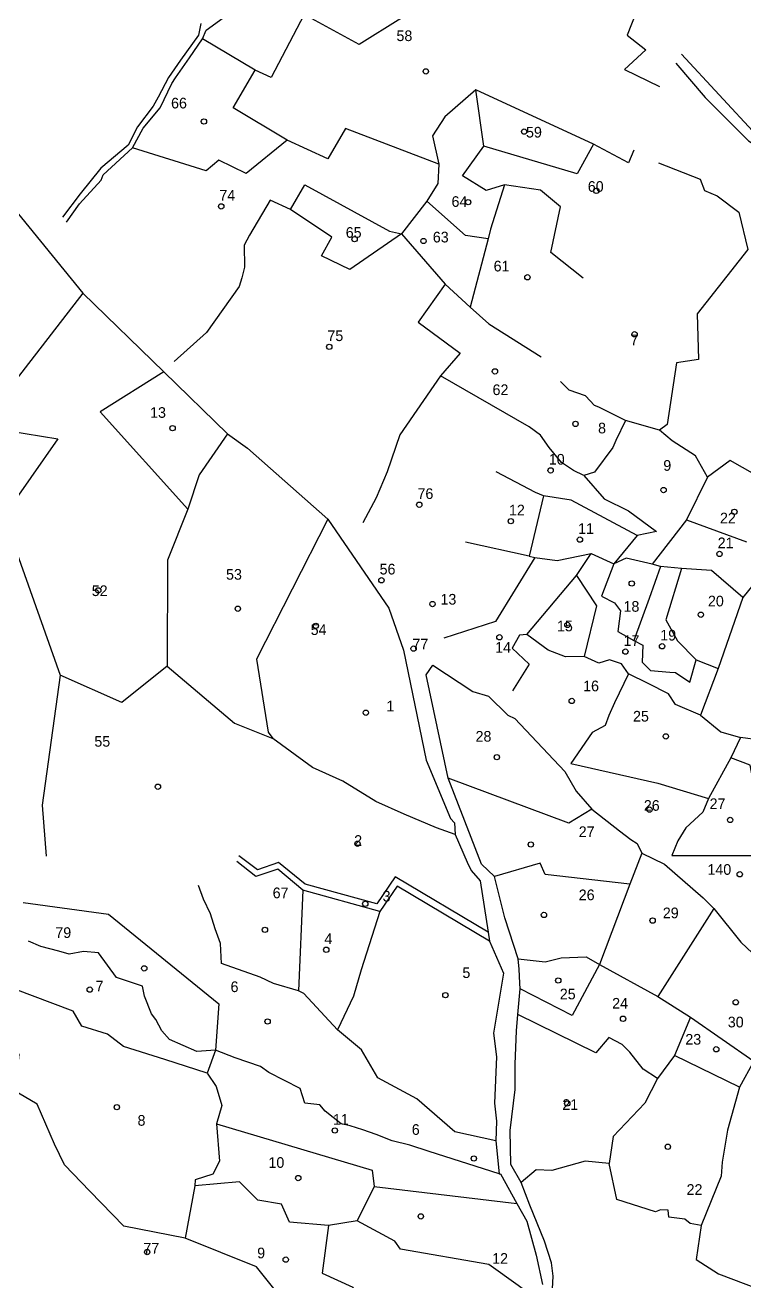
# Model space of a CAD drawing. Extents: x 176571 to 180224, y 250857 to 253450.
# Drawn here: x 177339.7 to 177609.6, y 252527.8 to 252999.3 of the extents above; entities that cross this region are included whole.
import ezdxf
from ezdxf.enums import TextEntityAlignment as Align

# ---------------------------------------------------------------- set-up
doc = ezdxf.new("R2010")
doc.units = 0
for name, color, linetype in [('1602', 240, 'Continuous'), ('1603', 240, 'Continuous'), ('A_POINTS', 252, 'Continuous')]:
    doc.layers.add(name, color=color, linetype=linetype)
doc.styles.add('HEBTXT', font='hebtxt.shx')

# ---------------------------------------------------------------- blocks, each defined once
blk = doc.blocks.new('1603')
at = {"layer": 'A_POINTS'}
blk.add_circle((0, 0), 0.25, dxfattribs=at)
at = {"style": 'HEBTXT'}
blk.add_attdef('PARCEL_NUM', text='', height=2, dxfattribs=at).set_placement((0, 1), align=Align.CENTER)
at = {"style": 'HEBTXT', "flags": 1}
blk.add_attdef('LOT_NUM', text='', height=2, dxfattribs=at).set_placement((0, -2.5), align=Align.CENTER)

msp = doc.modelspace()

# ---------------------------------------------------------------- linework, layer by layer
at = {"layer": '1602'}
for points in [[(177597.43, 253065.29), (177570.11, 253031.45), (177555.98, 253013.2), (177570.59, 253008.62), (177565.48, 252995.56), (177572.42, 252990.12), (177564.49, 252982.72), (177577.53, 252976.36)], [(177355.16, 252925.36), (177360.08, 252932.31), (177368.19, 252941.14), (177368.97, 252943.2), (177379.87, 252953.25), (177383.99, 252960.65), (177390.28, 252968.35), (177394.68, 252977.39), (177396.04, 252979.62), (177401.27, 252987.11), (177406.2, 252994.16), (177407.54, 252997.51), (177420.81, 253007.04)], [(177464.61, 253009.37), (177480.53, 253001.78), (177464.91, 252992.05), (177444.33, 253003.27), (177431.93, 252979.7), (177425.99, 252982.46), (177406.2, 252994.16)], [(177405.6, 252999.94), (177404.7, 252995.62), (177397.99, 252986.19), (177393.37, 252979.73), (177389.51, 252972.26), (177387.72, 252968.9), (177381.81, 252961.19), (177378.33, 252954.36), (177367.99, 252945.63), (177360.29, 252936.02), (177353.71, 252927.29)], [(177585.86, 252988.48), (177614.12, 252957.88), (177639.09, 252942.67), (177654.84, 252930.33), (177660.16, 252926.44), (177685.06, 252913.02), (177711.21, 252899.52), (177721.54, 252893.47), (177729.25, 252880.21), (177731.39, 252874.79), (177732.94, 252871.43), (177753.43, 252856.08), (177765.98, 252840.12), (177790.26, 252819.93), (177800, 252805.37)], [(177494.83, 252947.2), (177459.8, 252960.61), (177453.2, 252949.11), (177437.89, 252956.23), (177417.67, 252968.36), (177425.99, 252982.46)], [(177583.72, 252985.03), (177594.72, 252972.17), (177610.91, 252955.88), (177636.31, 252940.09), (177656.91, 252923.33), (177694.41, 252903.24), (177718.7, 252890.28), (177729.46, 252869.29), (177751.05, 252852.56), (177762.57, 252837.17), (177785.73, 252817.72), (177800, 252796.56)], [(177568.01, 252952.38), (177565.91, 252947.73), (177552.8, 252954.7), (177508.73, 252975.06), (177497.1, 252964.95), (177492.42, 252957.83), (177494.83, 252947.2), (177494.41, 252939.93), (177490.32, 252933.33), (177480.83, 252921.09), (177461.39, 252907.61), (177450.78, 252912.72), (177454.66, 252919.72), (177439.17, 252930.22), (177431.52, 252933.69), (177423.84, 252920.58), (177421.75, 252916.82), (177421.99, 252908.51), (177420.97, 252904.51), (177419.92, 252901.28), (177407.68, 252884.07), (177395.59, 252873.17)], [(177548.9, 252904.44), (177536.88, 252913.97), (177540.43, 252931.13), (177532.96, 252937.42), (177519.39, 252939.44), (177512.62, 252937.27), (177503.65, 252942.8), (177511.7, 252953.98), (177508.73, 252975.06)], [(177437.89, 252956.23), (177422.57, 252943.73), (177412.33, 252948.7), (177407.62, 252944.63), (177379.87, 252953.25)], [(177552.8, 252954.7), (177546.72, 252943.5), (177511.7, 252953.98)], [(177317.86, 252951.98), (177361.33, 252898.76), (177391.65, 252869.29), (177415.59, 252845.97), (177423.03, 252840.64), (177453.14, 252813.93), (177476.03, 252780.63)], [(177577.27, 252947.71), (177592.8, 252941.53), (177594.51, 252937.34), (177599.18, 252935.35), (177607.4, 252929.1), (177610.77, 252915.19), (177591.67, 252891.01), (177592.26, 252873.85), (177583.99, 252872.65), (177580.44, 252849.45), (177577.6, 252847.31)], [(177439.17, 252930.22), (177444.54, 252939.42), (177476.29, 252922.04), (177480.83, 252921.09), (177497.19, 252902.19), (177506.63, 252893.5), (177513.61, 252887.29), (177533.15, 252874.88)], [(177519.39, 252939.44), (177514.2, 252922.8), (177513.33, 252919.21), (177506.63, 252893.5)], [(177513.33, 252919.21), (177504.85, 252920.42), (177490.32, 252933.33)], [(177497.19, 252902.19), (177487.04, 252887.88), (177502.83, 252876.26), (177495.42, 252867.79), (177480.22, 252845.61), (177475.4, 252831.72), (177471.35, 252821.97), (177466.31, 252812.61)], [(177361.33, 252898.76), (177327.66, 252855.41), (177333.58, 252847.12), (177351.93, 252844.06), (177331.67, 252815.12), (177352.86, 252755.48), (177346.07, 252706.67), (177347.53, 252687.52), (177347.53, 252687.52)], [(177391.65, 252869.29), (177367.74, 252854.23), (177400.74, 252817.77)], [(177528.66, 252848.67), (177495.42, 252867.79)], [(177655.39, 252807.35), (177639.31, 252816.43), (177622.54, 252825.52), (177604.12, 252835.94), (177595.53, 252829.75), (177591.12, 252837.78), (177582.3, 252843.31), (177577.6, 252847.31), (177564.85, 252850.93), (177554.82, 252856.02), (177553.15, 252856.59), (177549.77, 252860.19), (177543.74, 252862.39), (177540.41, 252865.58)], [(177564.85, 252850.93), (177561.18, 252843.54), (177560.11, 252840.84), (177553.2, 252831.65), (177549.22, 252830.38), (177545.31, 252832.28), (177540.83, 252835.29), (177536.24, 252840.84), (177532.99, 252845.46), (177528.66, 252848.67)], [(177415.59, 252845.97), (177404.93, 252830.55), (177400.74, 252817.77), (177393.01, 252798.52), (177392.91, 252758.83), (177418.19, 252737.47), (177432.61, 252731.61)], [(177549.22, 252830.38), (177556.88, 252821.64), (177565.94, 252817.06), (177576.4, 252809.38), (177569.21, 252807.86), (177544.41, 252821.12), (177534.04, 252822.72), (177531.12, 252823.93), (177516.31, 252831.75)], [(177595.53, 252829.75), (177587.67, 252813.75), (177610.25, 252805.4)], [(177534.04, 252822.72), (177528.76, 252800.12), (177504.88, 252805.29)], [(177453.14, 252813.93), (177426.41, 252761.46), (177430.79, 252734.09), (177432.61, 252731.61)], [(177587.67, 252813.75), (177574.86, 252797.02)], [(177639.31, 252816.43), (177629.73, 252789.66), (177620.21, 252791.94), (177617.92, 252795.86), (177608.84, 252784.61), (177599.56, 252757.97), (177592.95, 252740.44), (177600.53, 252734.22), (177607.93, 252732.1)], [(177569.21, 252807.86), (177560.41, 252797.23)], [(177530.78, 252799.55), (177516.09, 252775.63), (177496.73, 252769.33)], [(177528.76, 252800.12), (177530.78, 252799.55), (177539.25, 252798.45), (177551.98, 252801.03)], [(177546.41, 252792.88), (177551.98, 252801.03), (177560.41, 252797.23), (177555.82, 252785.04), (177560.76, 252782.56), (177562.92, 252779.57), (177561.9, 252771.81), (177567.99, 252768.46), (177571.36, 252766.64), (177571.09, 252760.26), (177574.27, 252757.2), (177581.52, 252756.55), (177583.59, 252756.48), (177588.99, 252752.78), (177591.37, 252761.22), (177599.56, 252757.97)], [(177577.95, 252796.19), (177574.86, 252797.02), (177565.08, 252799.31), (177560.41, 252797.23)], [(177585.81, 252795.49), (177577.95, 252796.19), (177573.65, 252784.21), (177567.99, 252768.46)], [(177608.84, 252784.61), (177597.06, 252794.75), (177585.81, 252795.49), (177579.9, 252776.19), (177584.32, 252768.29), (177591.37, 252761.22)], [(177527.78, 252770.71), (177546.41, 252792.88), (177553.92, 252781.41), (177549.27, 252762.48)], [(177476.03, 252780.63), (177481.51, 252764.78), (177490.04, 252723.6), (177499.21, 252701.64), (177500.68, 252699.97), (177500.94, 252695.7), (177505.48, 252685.25), (177506.93, 252682.14), (177510.3, 252678.25), (177513.29, 252659.04), (177513.83, 252655.59), (177519.08, 252643.58), (177515.3, 252621.07), (177516.42, 252612.19), (177515.75, 252594.79), (177516.47, 252588.09), (177516.15, 252580.72), (177517.41, 252568.34), (177518.01, 252568.29), (177524.02, 252557.22), (177527.8, 252550.58), (177531.27, 252537.75), (177533.75, 252526.79)], [(177565.9, 252755.94), (177563.29, 252759.71), (177558.89, 252761.16), (177554.85, 252759.92), (177549.27, 252762.48), (177542.34, 252762.36), (177535.88, 252764.85), (177527.78, 252770.71), (177525.13, 252770.48), (177522.31, 252765.58), (177528.66, 252759.62), (177522.4, 252749.5)], [(177392.91, 252758.83), (177375.92, 252745.16), (177352.86, 252755.48)], [(177490.11, 252755.56), (177492.56, 252759.23), (177507.59, 252749.29), (177513.51, 252747.57), (177520.74, 252740.39), (177523.31, 252739.23), (177542.03, 252719.27), (177546.32, 252711.91), (177552.23, 252705.17), (177562.54, 252696.97), (177566.89, 252693.75), (177569.16, 252692.33), (177570.97, 252688.62), (177579.45, 252684.46), (177593.94, 252671.93), (177597.9, 252667.82), (177608.03, 252655.28), (177616.75, 252647.14)], [(177592.95, 252740.44), (177583.57, 252744.37), (177580.97, 252748.49), (177573.31, 252752.27), (177565.9, 252755.94), (177560.72, 252745.1), (177558.63, 252740.31), (177557.23, 252736.54), (177552.38, 252733.89), (177544.27, 252722.25)], [(177536.46, 252506.01), (177537.71, 252529.97), (177537.09, 252534.98), (177534.48, 252543.08), (177528.9, 252556.62), (177525.66, 252565.08), (177521.86, 252571.85), (177521.54, 252584.58), (177523.48, 252599.97), (177523.49, 252609.42), (177523.9, 252621.99), (177524.43, 252628.11), (177525.31, 252637.75), (177525.19, 252639.82), (177524.96, 252645.17), (177524.52, 252648.97), (177519.55, 252664.43), (177515.67, 252679.92), (177510.86, 252684.5), (177498.37, 252716.8), (177490.11, 252755.56)], [(177500.94, 252695.7), (177493.96, 252698.09), (177481.82, 252703.33), (177471.16, 252707.97), (177458.82, 252715.63), (177447.48, 252720.81), (177432.61, 252731.61)], [(177622.74, 252730.1), (177607.93, 252732.1), (177604.28, 252724.37), (177595.94, 252709.21), (177593.8, 252704.04), (177587.44, 252698.14), (177584.42, 252693.24), (177582.27, 252687.74), (177619.93, 252687.77), (177618.51, 252698.72), (177613.82, 252709.85), (177611.57, 252721.72), (177604.28, 252724.37)], [(177544.27, 252722.25), (177576.99, 252714.95), (177595.94, 252709.21)], [(177552.23, 252705.17), (177543.55, 252699.92), (177498.37, 252716.8)], [(177513.83, 252655.59), (177479.22, 252676.28), (177472.69, 252666.8), (177443.87, 252674.75), (177434.47, 252682.69), (177426.15, 252679.88), (177419.03, 252685.49)], [(177513.29, 252659.04), (177478.48, 252679.74), (177471.54, 252669.61), (177444.71, 252677.01), (177434.74, 252685.13), (177426.75, 252682.37), (177419.81, 252687.66)], [(177570.97, 252688.62), (177566.43, 252676.97), (177555.13, 252646.85), (177544.85, 252627.73), (177525.31, 252637.75)], [(177566.43, 252676.97), (177534.76, 252680.69), (177532.87, 252684.95), (177515.67, 252679.92)], [(177516.15, 252580.72), (177500.87, 252584.12), (177486.62, 252596.42), (177471.94, 252604.4), (177465.84, 252614.87), (177456.84, 252622.36), (177444.14, 252635.94), (177442.14, 252637.02), (177432.81, 252639.68), (177427.77, 252642.14), (177413.27, 252647.29), (177412.99, 252654.81), (177410.98, 252660.22), (177409.24, 252665.9), (177406.53, 252671.4), (177404.63, 252676.49)], [(177443.87, 252674.75), (177442.14, 252637.02)], [(177338.9, 252670.12), (177370.96, 252665.73), (177412.36, 252632.15), (177411.11, 252614.67), (177407.98, 252606.09), (177392.02, 252611.26), (177376.59, 252616.06), (177370.57, 252620.68), (177360.94, 252623.76), (177357.63, 252629.34), (177328.03, 252640.45)], [(177472.69, 252666.8), (177465.71, 252644.9), (177462.82, 252635.01), (177456.84, 252622.36)], [(177597.9, 252667.82), (177576.96, 252634.91)], [(177517.41, 252568.34), (177491.25, 252576.74), (177483.95, 252579.05), (177477.35, 252580.69), (177471.29, 252583.06), (177466.29, 252584.87), (177461.6, 252586.33), (177458.16, 252587.11), (177452.21, 252591.79), (177450.16, 252594.21), (177444.58, 252594.78), (177442.77, 252600.31), (177431.04, 252606.29), (177427.97, 252608.65), (177418.4, 252611.89), (177411.11, 252614.67), (177404.06, 252614.17), (177393.84, 252618.67), (177390.9, 252621.92), (177388.72, 252626.19), (177387.11, 252628.31), (177384.41, 252634.98), (177383.62, 252638.79), (177373.89, 252642.01), (177367.18, 252651.2), (177361.56, 252651.7), (177356.21, 252650.76), (177352.33, 252651.81), (177345.51, 252653.56), (177340.98, 252655.65)], [(177524.52, 252648.97), (177534.64, 252647.91), (177540.74, 252649.42), (177550.07, 252649.69), (177555.13, 252646.85), (177576.96, 252634.91), (177589.19, 252627.16), (177613.02, 252610.57), (177626.94, 252600.93), (177629.87, 252606.36), (177629.87, 252606.36)], [(177446.01, 252508.94), (177426.39, 252533.37), (177399.74, 252544.16), (177376.69, 252548.64), (177363.97, 252561.87), (177354.41, 252571.73), (177350.67, 252579.42), (177344.12, 252594.42), (177337.11, 252598.63), (177336.53, 252604.05), (177337.39, 252613.28), (177335.5, 252613.85), (177327.71, 252628.67), (177325.67, 252637.41)], [(177576.87, 252604.07), (177571.52, 252607.65), (177566.49, 252614.01), (177563.53, 252616.84), (177558.53, 252619.52), (177553.68, 252613.73), (177524.43, 252628.11)], [(177589.19, 252627.16), (177583.18, 252612.67), (177576.87, 252604.07), (177572.06, 252594.88), (177560.26, 252582.29), (177558.76, 252572.2), (177549.66, 252573.13), (177537.22, 252569.63), (177531.37, 252569.83), (177525.66, 252565.08)], [(177607.56, 252600.86), (177583.18, 252612.67)], [(177613.02, 252610.57), (177607.56, 252600.86), (177603.05, 252584.7), (177601.03, 252572.65), (177600.66, 252567.45), (177593.24, 252548.97), (177591.39, 252536.22), (177599.67, 252530.8), (177619.26, 252523.41), (177623.87, 252524.03), (177628.93, 252521.44), (177637.71, 252514.83), (177643.1, 252517.1), (177651.32, 252528.4), (177655.71, 252533.85), (177659.63, 252532.96), (177664.36, 252541.74), (177672.48, 252548.53), (177707.41, 252542.74)], [(177407.98, 252606.09), (177411.25, 252601.12), (177413.42, 252593.93), (177411.39, 252587.03), (177412.5, 252573.03), (177410.04, 252568.18), (177403.43, 252566.05), (177403.26, 252563.86), (177399.74, 252544.16)], [(177411.39, 252587.03), (177469.87, 252569.68), (177470.52, 252563.56), (177524.02, 252557.22)], [(177593.24, 252548.97), (177589.09, 252549.68), (177587.12, 252551.33), (177581.03, 252552.01), (177580.8, 252554.63), (177577.98, 252554.81), (177576.1, 252554.02), (177561.59, 252558.63), (177558.76, 252572.2)], [(177531.27, 252521.47), (177524.6, 252526.39), (177513.52, 252534.36), (177480.39, 252540.05), (177478.3, 252543.05), (177464.21, 252550.63), (177453.45, 252548.92), (177438.85, 252550.19), (177435.78, 252556.91), (177426.92, 252558.41), (177420.09, 252565.31), (177403.26, 252563.86)], [(177470.52, 252563.56), (177464.21, 252550.63)], [(177453.45, 252548.92), (177451.05, 252531.1), (177462.54, 252525.76), (177465.13, 252518.65), (177471.84, 252513.91), (177476.59, 252505.93), (177484.26, 252500.34), (177481.54, 252490.8), (177497.9, 252492.84), (177498.5, 252489.96), (177515.44, 252490.89), (177517.49, 252495.12), (177530.45, 252499.75)]]:
    msp.add_lwpolyline(points, dxfattribs=at)

# ---------------------------------------------------------------- block references
at = {"layer": '1603'}
ref = msp.add_blockref('1603', (177489.94, 252981.98), dxfattribs=dict(at, xscale=4, yscale=4, zscale=4))
ref.add_attrib('PARCEL_NUM', '58', (177478.94, 252993.35), dxfattribs={"layer": '0', "height": 4, "style": 'HEBTXT'})
ref = msp.add_blockref('1603', (177406.74, 252963.18), dxfattribs=dict(at, xscale=4, yscale=4, zscale=4))
ref.add_attrib('PARCEL_NUM', '66', (177394.39, 252968.08), dxfattribs={"layer": '0', "height": 4, "style": 'HEBTXT'})
ref = msp.add_blockref('1603', (177526.84, 252959.4), dxfattribs=dict(at, xscale=4, yscale=4, zscale=4))
ref.add_attrib('PARCEL_NUM', '59', (177527.52, 252957.16), dxfattribs={"layer": '0', "height": 4, "style": 'HEBTXT'})
ref = msp.add_blockref('1603', (177553.88, 252937.16), dxfattribs=dict(at, xscale=4, yscale=4, zscale=4))
ref.add_attrib('PARCEL_NUM', '60', (177550.68, 252936.81), dxfattribs={"layer": '0', "height": 4, "style": 'HEBTXT'})
ref = msp.add_blockref('1603', (177413.2, 252931.33), dxfattribs=dict(at, xscale=4, yscale=4, zscale=4))
ref.add_attrib('PARCEL_NUM', '74', (177412.5, 252933.48), dxfattribs={"layer": '0', "height": 4, "style": 'HEBTXT'})
ref = msp.add_blockref('1603', (177505.81, 252932.92), dxfattribs=dict(at, xscale=4, yscale=4, zscale=4))
ref.add_attrib('PARCEL_NUM', '64', (177499.58, 252931.14), dxfattribs={"layer": '0', "height": 4, "style": 'HEBTXT'})
ref = msp.add_blockref('1603', (177463.22, 252919.02), dxfattribs=dict(at, xscale=4, yscale=4, zscale=4))
ref.add_attrib('PARCEL_NUM', '65', (177459.9, 252919.55), dxfattribs={"layer": '0', "height": 4, "style": 'HEBTXT'})
ref = msp.add_blockref('1603', (177489.08, 252918.34), dxfattribs=dict(at, xscale=4, yscale=4, zscale=4))
ref.add_attrib('PARCEL_NUM', '63', (177492.56, 252917.8), dxfattribs={"layer": '0', "height": 4, "style": 'HEBTXT'})
ref = msp.add_blockref('1603', (177528.05, 252904.73), dxfattribs=dict(at, xscale=4, yscale=4, zscale=4))
ref.add_attrib('PARCEL_NUM', '61', (177515.38, 252906.92), dxfattribs={"layer": '0', "height": 4, "style": 'HEBTXT'})
ref = msp.add_blockref('1603', (177453.71, 252878.64), dxfattribs=dict(at, xscale=4, yscale=4, zscale=4))
ref.add_attrib('PARCEL_NUM', '75', (177453.02, 252880.79), dxfattribs={"layer": '0', "height": 4, "style": 'HEBTXT'})
ref = msp.add_blockref('1603', (177568.25, 252883.36), dxfattribs=dict(at, xscale=4, yscale=4, zscale=4))
ref.add_attrib('PARCEL_NUM', '7', (177566.66, 252879.2), dxfattribs={"layer": '0', "height": 4, "style": 'HEBTXT'})
ref = msp.add_blockref('1603', (177515.88, 252869.42), dxfattribs=dict(at, xscale=4, yscale=4, zscale=4))
ref.add_attrib('PARCEL_NUM', '62', (177514.97, 252860.53), dxfattribs={"layer": '0', "height": 4, "style": 'HEBTXT'})
ref = msp.add_blockref('1603', (177394.95, 252848.1), dxfattribs=dict(at, xscale=4, yscale=4, zscale=4))
ref.add_attrib('PARCEL_NUM', '13', (177386.53, 252851.99), dxfattribs={"layer": '0', "height": 4, "style": 'HEBTXT'})
ref = msp.add_blockref('1603', (177546.09, 252849.72), dxfattribs=dict(at, xscale=4, yscale=4, zscale=4))
ref.add_attrib('PARCEL_NUM', '8', (177554.55, 252846.15), dxfattribs={"layer": '0', "height": 4, "style": 'HEBTXT'})
ref = msp.add_blockref('1603', (177536.76, 252832.27), dxfattribs=dict(at, xscale=4, yscale=4, zscale=4))
ref.add_attrib('PARCEL_NUM', '10', (177536.07, 252834.43), dxfattribs={"layer": '0', "height": 4, "style": 'HEBTXT'})
ref = msp.add_blockref('1603', (177579.13, 252824.9), dxfattribs=dict(at, xscale=4, yscale=4, zscale=4))
ref.add_attrib('PARCEL_NUM', '9', (177579.01, 252832.13), dxfattribs={"layer": '0', "height": 4, "style": 'HEBTXT'})
ref = msp.add_blockref('1603', (177487.5, 252819.39), dxfattribs=dict(at, xscale=4, yscale=4, zscale=4))
ref.add_attrib('PARCEL_NUM', '76', (177486.81, 252821.54), dxfattribs={"layer": '0', "height": 4, "style": 'HEBTXT'})
ref = msp.add_blockref('1603', (177521.81, 252813.22), dxfattribs=dict(at, xscale=4, yscale=4, zscale=4))
ref.add_attrib('PARCEL_NUM', '12', (177521.12, 252815.38), dxfattribs={"layer": '0', "height": 4, "style": 'HEBTXT'})
ref = msp.add_blockref('1603', (177605.66, 252816.71), dxfattribs=dict(at, xscale=4, yscale=4, zscale=4))
ref.add_attrib('PARCEL_NUM', '22', (177600.27, 252812.4), dxfattribs={"layer": '0', "height": 4, "style": 'HEBTXT'})
ref = msp.add_blockref('1603', (177547.74, 252806.29), dxfattribs=dict(at, xscale=4, yscale=4, zscale=4))
ref.add_attrib('PARCEL_NUM', '11', (177547.05, 252808.45), dxfattribs={"layer": '0', "height": 4, "style": 'HEBTXT'})
ref = msp.add_blockref('1603', (177600.09, 252800.92), dxfattribs=dict(at, xscale=4, yscale=4, zscale=4))
ref.add_attrib('PARCEL_NUM', '21', (177599.4, 252803.08), dxfattribs={"layer": '0', "height": 4, "style": 'HEBTXT'})
ref = msp.add_blockref('1603', (177419.43, 252780.36), dxfattribs=dict(at, xscale=4, yscale=4, zscale=4))
ref.add_attrib('PARCEL_NUM', '53', (177415.01, 252791.25), dxfattribs={"layer": '0', "height": 4, "style": 'HEBTXT'})
ref = msp.add_blockref('1603', (177473.3, 252791.05), dxfattribs=dict(at, xscale=4, yscale=4, zscale=4))
ref.add_attrib('PARCEL_NUM', '56', (177472.61, 252793.21), dxfattribs={"layer": '0', "height": 4, "style": 'HEBTXT'})
ref = msp.add_blockref('1603', (177367.07, 252787.22), dxfattribs=dict(at, xscale=4, yscale=4, zscale=4))
ref.add_attrib('PARCEL_NUM', '52', (177364.65, 252785.11), dxfattribs={"layer": '0', "height": 4, "style": 'HEBTXT'})
ref = msp.add_blockref('1603', (177567.19, 252789.83), dxfattribs=dict(at, xscale=4, yscale=4, zscale=4))
ref.add_attrib('PARCEL_NUM', '18', (177564.1, 252779.23), dxfattribs={"layer": '0', "height": 4, "style": 'HEBTXT'})
ref = msp.add_blockref('1603', (177492.43, 252782.13), dxfattribs=dict(at, xscale=4, yscale=4, zscale=4))
ref.add_attrib('PARCEL_NUM', '13', (177495.44, 252781.91), dxfattribs={"layer": '0', "height": 4, "style": 'HEBTXT'})
ref = msp.add_blockref('1603', (177593.09, 252778.12), dxfattribs=dict(at, xscale=4, yscale=4, zscale=4))
ref.add_attrib('PARCEL_NUM', '20', (177595.75, 252781.24), dxfattribs={"layer": '0', "height": 4, "style": 'HEBTXT'})
ref = msp.add_blockref('1603', (177448.68, 252773.94), dxfattribs=dict(at, xscale=4, yscale=4, zscale=4))
ref.add_attrib('PARCEL_NUM', '54', (177446.75, 252770.51), dxfattribs={"layer": '0', "height": 4, "style": 'HEBTXT'})
ref = msp.add_blockref('1603', (177543.05, 252774.26), dxfattribs=dict(at, xscale=4, yscale=4, zscale=4))
ref.add_attrib('PARCEL_NUM', '15', (177539.13, 252771.88), dxfattribs={"layer": '0', "height": 4, "style": 'HEBTXT'})
ref = msp.add_blockref('1603', (177517.55, 252769.67), dxfattribs=dict(at, xscale=4, yscale=4, zscale=4))
ref.add_attrib('PARCEL_NUM', '14', (177515.95, 252763.86), dxfattribs={"layer": '0', "height": 4, "style": 'HEBTXT'})
ref = msp.add_blockref('1603', (177564.8, 252764.27), dxfattribs=dict(at, xscale=4, yscale=4, zscale=4))
ref.add_attrib('PARCEL_NUM', '17', (177564.11, 252766.43), dxfattribs={"layer": '0', "height": 4, "style": 'HEBTXT'})
ref = msp.add_blockref('1603', (177578.56, 252766.28), dxfattribs=dict(at, xscale=4, yscale=4, zscale=4))
ref.add_attrib('PARCEL_NUM', '19', (177577.87, 252768.44), dxfattribs={"layer": '0', "height": 4, "style": 'HEBTXT'})
ref = msp.add_blockref('1603', (177485.35, 252765.38), dxfattribs=dict(at, xscale=4, yscale=4, zscale=4))
ref.add_attrib('PARCEL_NUM', '77', (177484.91, 252765.07), dxfattribs={"layer": '0', "height": 4, "style": 'HEBTXT'})
ref = msp.add_blockref('1603', (177544.66, 252745.78), dxfattribs=dict(at, xscale=4, yscale=4, zscale=4))
ref.add_attrib('PARCEL_NUM', '16', (177548.94, 252749.39), dxfattribs={"layer": '0', "height": 4, "style": 'HEBTXT'})
ref = msp.add_blockref('1603', (177467.45, 252741.36), dxfattribs=dict(at, xscale=4, yscale=4, zscale=4))
ref.add_attrib('PARCEL_NUM', '1', (177475.15, 252741.86), dxfattribs={"layer": '0', "height": 4, "style": 'HEBTXT'})
ref = msp.add_blockref('1603', (177579.95, 252732.47), dxfattribs=dict(at, xscale=4, yscale=4, zscale=4))
ref.add_attrib('PARCEL_NUM', '25', (177567.66, 252738.02), dxfattribs={"layer": '0', "height": 4, "style": 'HEBTXT'})
ref = msp.add_blockref('1603', (177389.46, 252713.56), dxfattribs=dict(at, xscale=4, yscale=4, zscale=4))
ref.add_attrib('PARCEL_NUM', '55', (177365.62, 252728.59), dxfattribs={"layer": '0', "height": 4, "style": 'HEBTXT'})
ref = msp.add_blockref('1603', (177516.56, 252724.66), dxfattribs=dict(at, xscale=4, yscale=4, zscale=4))
ref.add_attrib('PARCEL_NUM', '28', (177508.59, 252730.48), dxfattribs={"layer": '0', "height": 4, "style": 'HEBTXT'})
ref = msp.add_blockref('1603', (177604.09, 252701.1), dxfattribs=dict(at, xscale=4, yscale=4, zscale=4))
ref.add_attrib('PARCEL_NUM', '27', (177596.37, 252705.19), dxfattribs={"layer": '0', "height": 4, "style": 'HEBTXT'})
ref = msp.add_blockref('1603', (177573.84, 252704.97), dxfattribs=dict(at, xscale=4, yscale=4, zscale=4))
ref.add_attrib('PARCEL_NUM', '26', (177571.7, 252704.55), dxfattribs={"layer": '0', "height": 4, "style": 'HEBTXT'})
ref = msp.add_blockref('1603', (177464.31, 252692.17), dxfattribs=dict(at, xscale=4, yscale=4, zscale=4))
ref.add_attrib('PARCEL_NUM', '2', (177463.08, 252691.39), dxfattribs={"layer": '0', "height": 4, "style": 'HEBTXT'})
ref = msp.add_blockref('1603', (177529.33, 252691.9), dxfattribs=dict(at, xscale=4, yscale=4, zscale=4))
ref.add_attrib('PARCEL_NUM', '27', (177547.29, 252694.69), dxfattribs={"layer": '0', "height": 4, "style": 'HEBTXT'})
ref = msp.add_blockref('1603', (177607.69, 252680.73), dxfattribs=dict(at, xscale=4, yscale=4, zscale=4))
ref.add_attrib('PARCEL_NUM', '140', (177595.56, 252680.52), dxfattribs={"layer": '0', "height": 4, "style": 'HEBTXT'})
ref = msp.add_blockref('1603', (177429.6, 252659.89), dxfattribs=dict(at, xscale=4, yscale=4, zscale=4))
ref.add_attrib('PARCEL_NUM', '67', (177432.5, 252671.74), dxfattribs={"layer": '0', "height": 4, "style": 'HEBTXT'})
ref = msp.add_blockref('1603', (177467.24, 252669.62), dxfattribs=dict(at, xscale=4, yscale=4, zscale=4))
ref.add_attrib('PARCEL_NUM', '3', (177473.73, 252670.5), dxfattribs={"layer": '0', "height": 4, "style": 'HEBTXT'})
ref = msp.add_blockref('1603', (177534.26, 252665.47), dxfattribs=dict(at, xscale=4, yscale=4, zscale=4))
ref.add_attrib('PARCEL_NUM', '26', (177547.29, 252671), dxfattribs={"layer": '0', "height": 4, "style": 'HEBTXT'})
ref = msp.add_blockref('1603', (177575.02, 252663.36), dxfattribs=dict(at, xscale=4, yscale=4, zscale=4))
ref.add_attrib('PARCEL_NUM', '29', (177578.83, 252664.23), dxfattribs={"layer": '0', "height": 4, "style": 'HEBTXT'})
ref = msp.add_blockref('1603', (177384.33, 252645.42), dxfattribs=dict(at, xscale=4, yscale=4, zscale=4))
ref.add_attrib('PARCEL_NUM', '79', (177350.99, 252656.83), dxfattribs={"layer": '0', "height": 4, "style": 'HEBTXT'})
ref = msp.add_blockref('1603', (177452.6, 252652.39), dxfattribs=dict(at, xscale=4, yscale=4, zscale=4))
ref.add_attrib('PARCEL_NUM', '4', (177451.91, 252654.55), dxfattribs={"layer": '0', "height": 4, "style": 'HEBTXT'})
ref = msp.add_blockref('1603', (177497.28, 252635.37), dxfattribs=dict(at, xscale=4, yscale=4, zscale=4))
ref.add_attrib('PARCEL_NUM', '5', (177503.66, 252641.8), dxfattribs={"layer": '0', "height": 4, "style": 'HEBTXT'})
ref = msp.add_blockref('1603', (177363.9, 252637.44), dxfattribs=dict(at, xscale=4, yscale=4, zscale=4))
ref.add_attrib('PARCEL_NUM', '7', (177366.06, 252636.76), dxfattribs={"layer": '0', "height": 4, "style": 'HEBTXT'})
ref = msp.add_blockref('1603', (177430.59, 252625.48), dxfattribs=dict(at, xscale=4, yscale=4, zscale=4))
ref.add_attrib('PARCEL_NUM', '6', (177416.71, 252636.52), dxfattribs={"layer": '0', "height": 4, "style": 'HEBTXT'})
ref = msp.add_blockref('1603', (177539.61, 252640.87), dxfattribs=dict(at, xscale=4, yscale=4, zscale=4))
ref.add_attrib('PARCEL_NUM', '25', (177540.19, 252633.79), dxfattribs={"layer": '0', "height": 4, "style": 'HEBTXT'})
ref = msp.add_blockref('1603', (177563.9, 252626.5), dxfattribs=dict(at, xscale=4, yscale=4, zscale=4))
ref.add_attrib('PARCEL_NUM', '24', (177559.83, 252630.31), dxfattribs={"layer": '0', "height": 4, "style": 'HEBTXT'})
ref = msp.add_blockref('1603', (177606.19, 252632.7), dxfattribs=dict(at, xscale=4, yscale=4, zscale=4))
ref.add_attrib('PARCEL_NUM', '30', (177603.2, 252623.27), dxfattribs={"layer": '0', "height": 4, "style": 'HEBTXT'})
ref = msp.add_blockref('1603', (177598.86, 252615.08), dxfattribs=dict(at, xscale=4, yscale=4, zscale=4))
ref.add_attrib('PARCEL_NUM', '23', (177587.27, 252616.8), dxfattribs={"layer": '0', "height": 4, "style": 'HEBTXT'})
ref = msp.add_blockref('1603', (177542.99, 252594.72), dxfattribs=dict(at, xscale=4, yscale=4, zscale=4))
ref.add_attrib('PARCEL_NUM', '21', (177541.14, 252592.32), dxfattribs={"layer": '0', "height": 4, "style": 'HEBTXT'})
ref = msp.add_blockref('1603', (177374.05, 252593.34), dxfattribs=dict(at, xscale=4, yscale=4, zscale=4))
ref.add_attrib('PARCEL_NUM', '8', (177381.82, 252586.37), dxfattribs={"layer": '0', "height": 4, "style": 'HEBTXT'})
ref = msp.add_blockref('1603', (177455.81, 252584.58), dxfattribs=dict(at, xscale=4, yscale=4, zscale=4))
ref.add_attrib('PARCEL_NUM', '11', (177455.12, 252586.74), dxfattribs={"layer": '0', "height": 4, "style": 'HEBTXT'})
ref = msp.add_blockref('1603', (177507.96, 252574.07), dxfattribs=dict(at, xscale=4, yscale=4, zscale=4))
ref.add_attrib('PARCEL_NUM', '6', (177484.68, 252582.94), dxfattribs={"layer": '0', "height": 4, "style": 'HEBTXT'})
ref = msp.add_blockref('1603', (177580.71, 252578.47), dxfattribs=dict(at, xscale=4, yscale=4, zscale=4))
ref.add_attrib('PARCEL_NUM', '22', (177587.74, 252560.44), dxfattribs={"layer": '0', "height": 4, "style": 'HEBTXT'})
ref = msp.add_blockref('1603', (177442.1, 252566.72), dxfattribs=dict(at, xscale=4, yscale=4, zscale=4))
ref.add_attrib('PARCEL_NUM', '10', (177430.92, 252570.57), dxfattribs={"layer": '0', "height": 4, "style": 'HEBTXT'})
ref = msp.add_blockref('1603', (177488.06, 252552.34), dxfattribs=dict(at, xscale=4, yscale=4, zscale=4))
ref.add_attrib('PARCEL_NUM', '12', (177514.82, 252534.57), dxfattribs={"layer": '0', "height": 4, "style": 'HEBTXT'})
ref = msp.add_blockref('1603', (177385.42, 252538.95), dxfattribs=dict(at, xscale=4, yscale=4, zscale=4))
ref.add_attrib('PARCEL_NUM', '77', (177384, 252538.42), dxfattribs={"layer": '0', "height": 4, "style": 'HEBTXT'})
ref = msp.add_blockref('1603', (177437.41, 252536.12), dxfattribs=dict(at, xscale=4, yscale=4, zscale=4))
ref.add_attrib('PARCEL_NUM', '9', (177426.69, 252536.62), dxfattribs={"layer": '0', "height": 4, "style": 'HEBTXT'})

doc.saveas('drawing.dxf')
